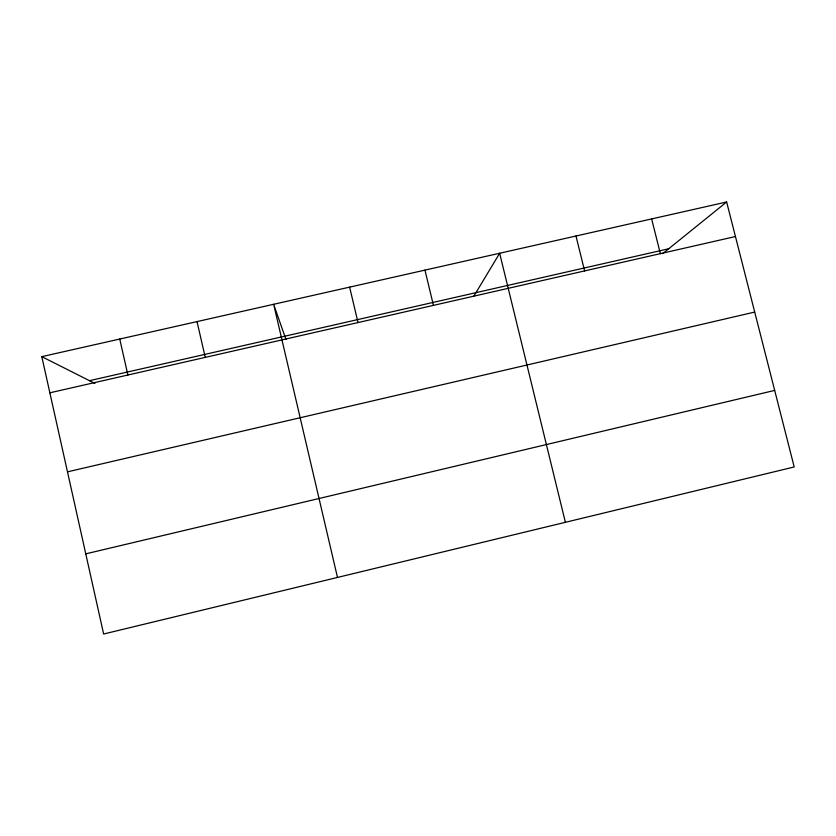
<?xml version="1.0" encoding="UTF-8"?>
<svg xmlns="http://www.w3.org/2000/svg" width="836" height="836" viewBox="0 0 836 836"><rect width="100%" height="100%" fill="white"/><g stroke="black" fill="none" stroke-linecap="round" stroke-linejoin="round"><path stroke-width="1.25" d="M474.022 295.913L499.656 253.245L565.387 522.312M662.729 253.601L726.641 201.988L794.2 466.958L103.633 634.012L41.8 356.648L726.641 201.988M85.763 553.85L774.679 390.402M67.486 471.838L754.709 312.058M89.473 380.683L668.737 248.752M49.857 392.805L735.45 236.536M41.8 356.648L94.928 383.431M285.964 339.489L273.644 304.294L337.493 577.446M651.631 218.927L660.367 253.653M575.973 236.013L584.625 270.916M424.96 270.122L433.445 305.38M349.626 287.135L358.027 322.571M197.024 321.599L205.259 357.39M119.747 339.05L127.898 375.019"/></g></svg>
